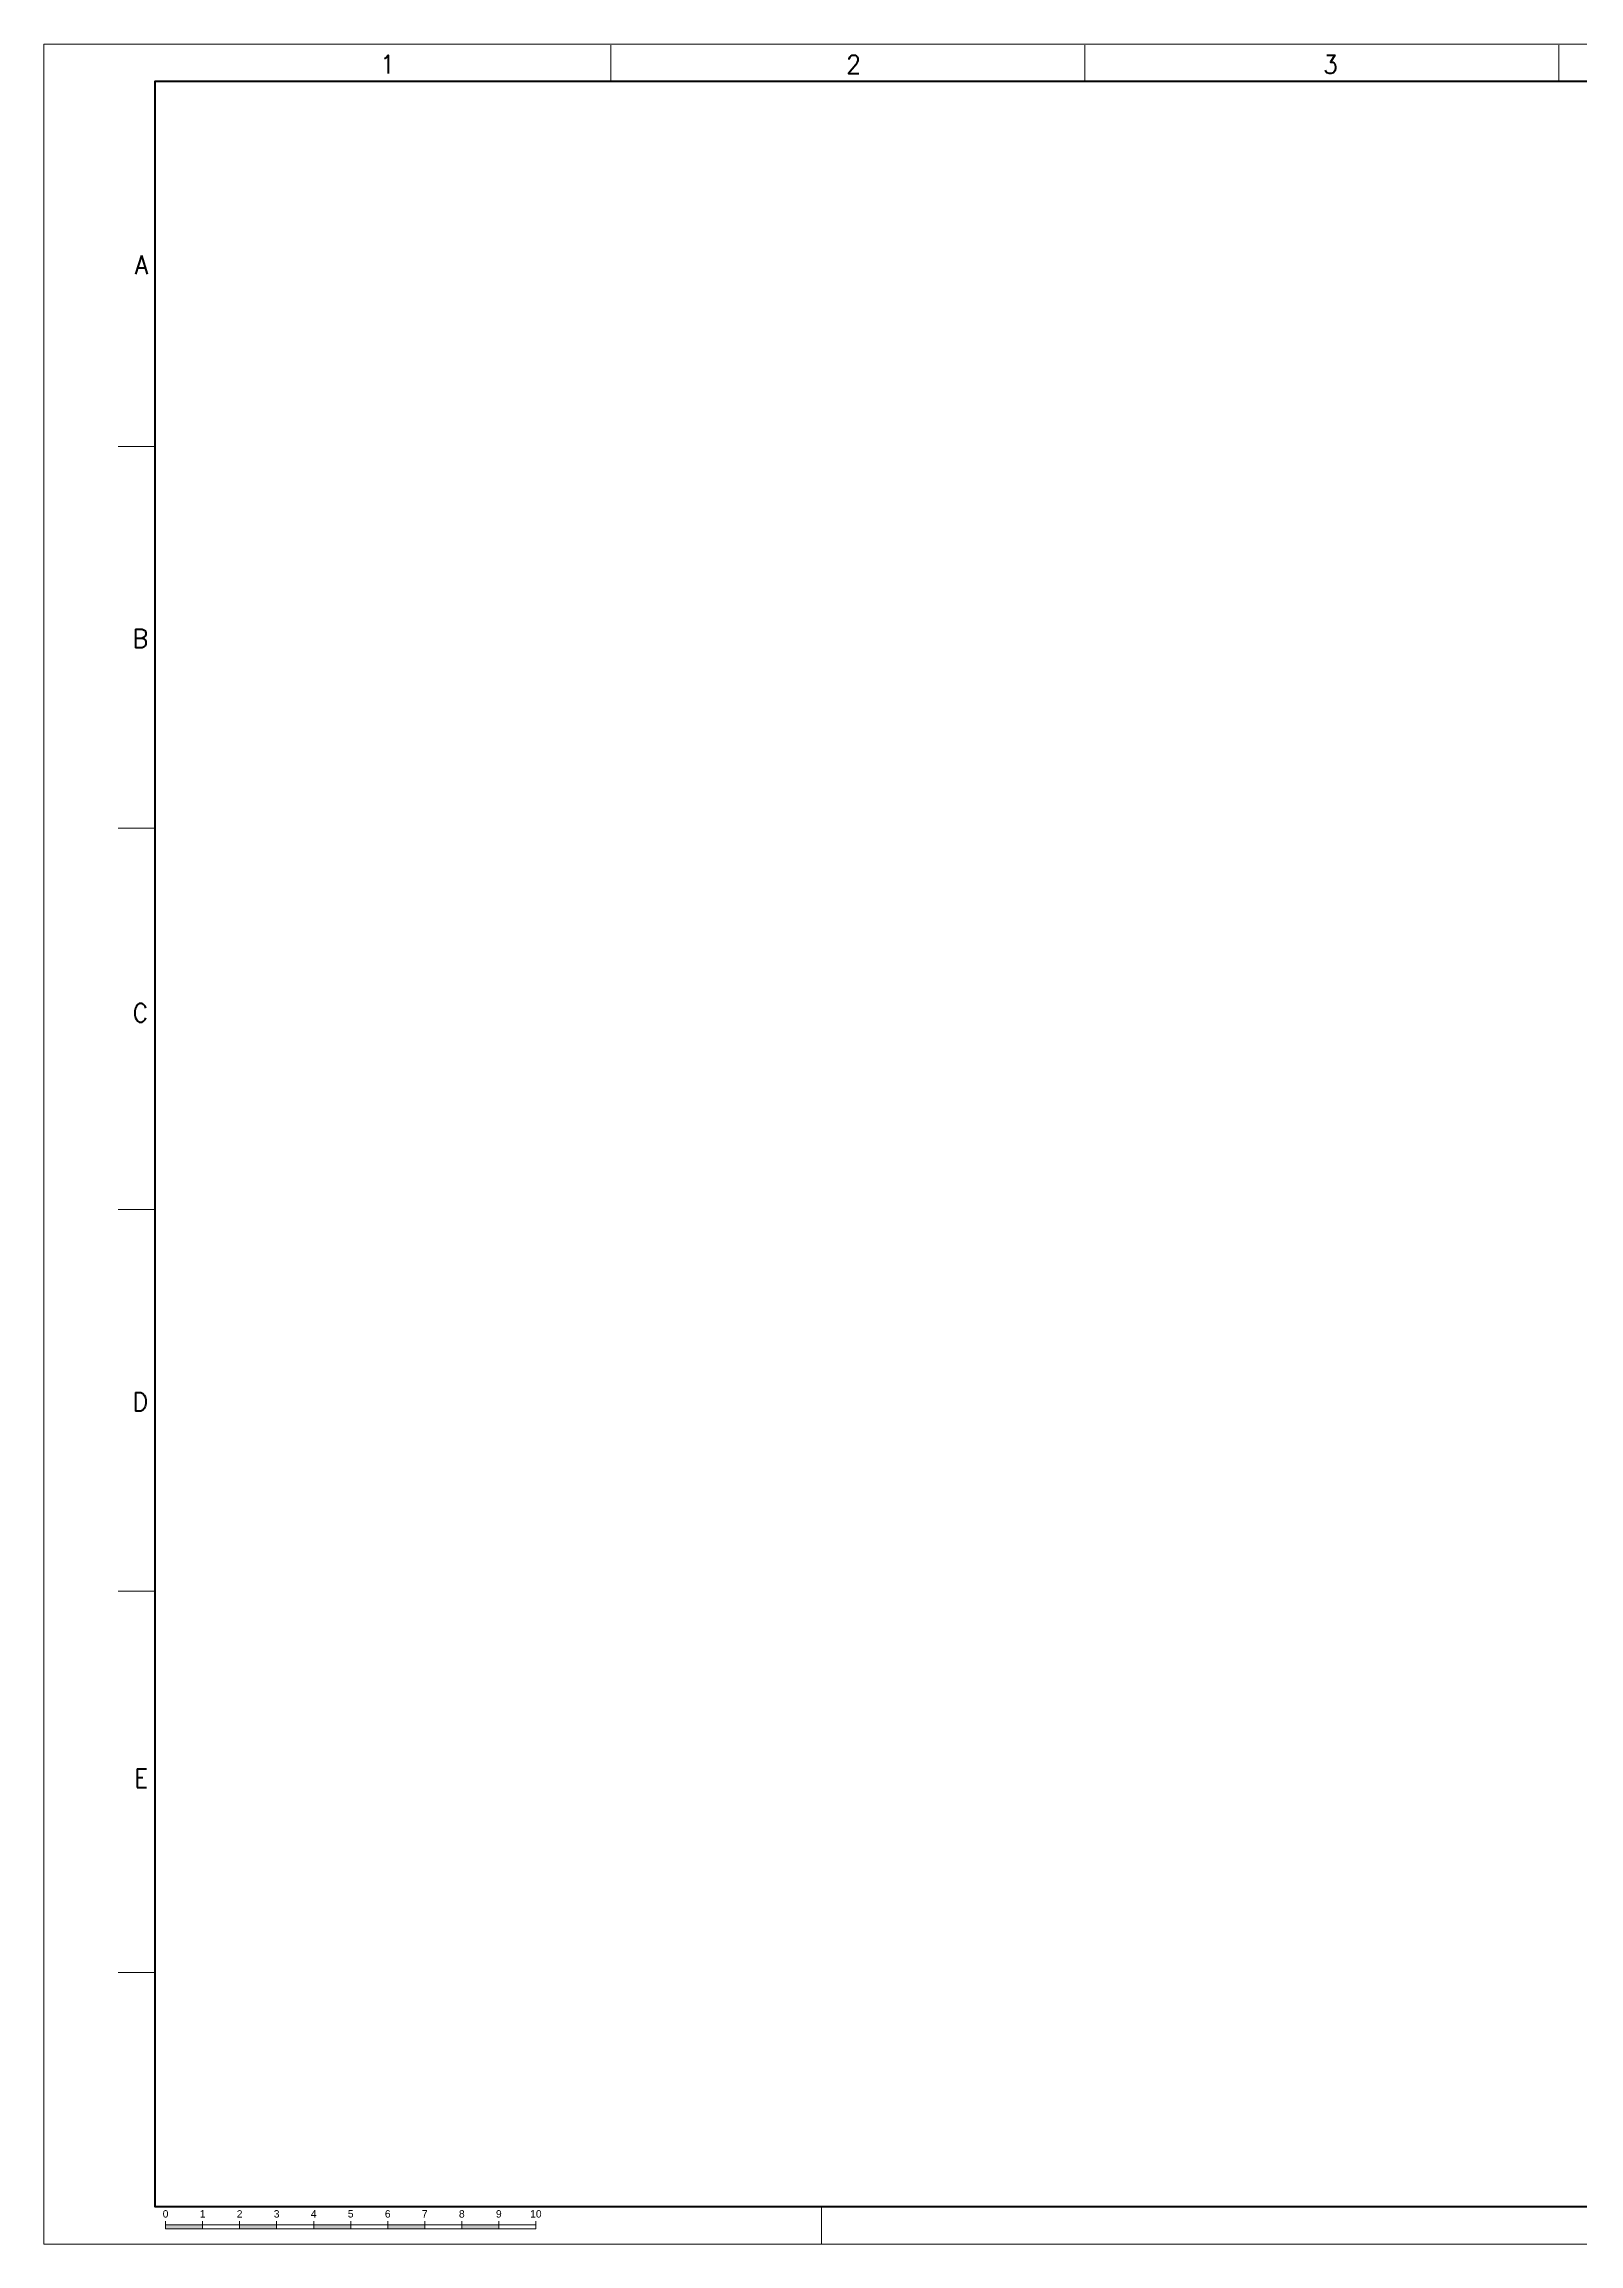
# Paper-space layout 'A1' of a CAD drawing. Header units: millimetres. Extents: x -833 to 7, y 900 to 1494.
# Drawn here: x -833 to -418, y 900 to 1494 of the extents above; entities that cross this region are included whole.
import ezdxf
from ezdxf.enums import TextEntityAlignment as Align

# ---------------------------------------------------------------- set-up
doc = ezdxf.new("R2010")
doc.units = ezdxf.units.MM
doc.header["$LTSCALE"] = 0.5
doc.layers.add('Border', color=7, linetype='Continuous', lineweight=0)
doc.layers.add('Border_TextCZAtr', color=7, linetype='Continuous')
doc.styles.add('Arial_1.5', font='arial.ttf', dxfattribs={"height": 1.5})
doc.styles.add('Arial_4.0', font='arial.ttf', dxfattribs={"width": 0.9, "height": 4})
doc.styles.add('Arial_6.5', font='arial.ttf', dxfattribs={"width": 0.8, "height": 6.5})
doc.styles.get("Standard").update_dxf_attribs({"font": 'arial.ttf'})
doc.styles.add('Style-STANDARD', font='STANDARD.shx')

# ---------------------------------------------------------------- blocks, each defined once
blk = doc.blocks.new('A1_v03_CZ')
at = {"layer": 'Border', "linetype": 'Continuous', "lineweight": 0}
h = blk.add_hatch(color=7, dxfattribs=at)
h.dxf.hatch_style = 1
h.paths.add_polyline_path([(42.83, 4.14), (42.83, 5.14), (32.83, 5.14), (32.83, 4.14)])
h.paths.add_polyline_path([(62.83, 4.14), (62.83, 5.14), (52.83, 5.14), (52.83, 4.14)])
h.paths.add_polyline_path([(72.83, 5.14), (72.83, 4.14), (82.83, 4.14), (82.83, 5.14)])
h.paths.add_polyline_path([(92.83, 5.14), (92.83, 4.14), (102.83, 4.14), (102.83, 5.14)])
h.paths.add_polyline_path([(112.83, 5.14), (112.83, 4.14), (122.83, 4.14), (122.83, 5.14)])
at = {"layer": 'Border', "color": 7, "linetype": 'Continuous', "lineweight": 0}
for p, q in [((153.1, 584), (153.1, 593.7)), ((281.1, 584), (281.1, 593.7)), ((409.1, 584), (409.1, 593.7)), ((20, 485.3), (30, 485.3)), ((20, 382.3), (30, 382.3)), ((20, 279.3), (30, 279.3)), ((20, 176.3), (30, 176.3)), ((20, 73.3), (30, 73.3)), ((210, 0), (210, 10))]:
    blk.add_line(p, q, dxfattribs=at)
at = {"layer": 'Border', "color": 7, "linetype": 'Continuous', "lineweight": 0, "flags": 128}
blk.add_lwpolyline([(0, 0), (840, 0), (840, 594), (0, 594)], close=True, dxfattribs=at)
at = {"layer": 'Border', "color": 7, "linetype": 'Continuous', "lineweight": 50}
blk.add_lwpolyline([(630, 10), (30, 10), (30, 584), (830, 584), (830, 297)], dxfattribs=at)
at = {"layer": 'Border', "color": 7, "linetype": 'Continuous', "lineweight": 0}
for points in [[(32.83, 4.14), (32.83, 6.14)], [(42.83, 4.14), (42.83, 6.14)], [(52.83, 4.14), (52.83, 6.14)], [(62.83, 4.14), (62.83, 6.14)], [(72.83, 4.14), (72.83, 6.14)], [(82.83, 4.14), (82.83, 6.14)], [(92.83, 4.14), (92.83, 6.14)], [(102.83, 4.14), (102.83, 6.14)], [(112.83, 4.14), (112.83, 6.14)], [(122.83, 4.14), (122.83, 6.14)], [(132.83, 4.14), (132.83, 6.14)], [(32.83, 5.14), (132.83, 5.14)], [(32.83, 4.14), (132.83, 4.14)]]:
    blk.add_lwpolyline(points, dxfattribs=at)
at = {"layer": 'Border', "color": 7, "linetype": 'Continuous', "lineweight": 30, "style": 'Style-STANDARD'}
for s, p in [('1', (90.8, 586)), ('2', (216.7, 586)), ('3', (345.5, 586))]:
    blk.add_text(s, height=5, dxfattribs=at).set_placement(p)
for s, p in [('A', (28.07, 534.4)), ('B', (28.07, 433.5)), ('C', (28.07, 332.4)), ('D', (28.07, 227.4)), ('E', (28.07, 125.8))]:
    blk.add_text(s, height=5, dxfattribs=at).set_placement(p, align=Align.MIDDLE_RIGHT)
at = {"layer": 'Border', "color": 7, "linetype": 'Continuous', "lineweight": 0}
for s, p in [('0', (32.83, 8.14)), ('1', (42.83, 8.14)), ('2', (52.83, 8.14)), ('3', (62.83, 8.14)), ('4', (72.83, 8.14)), ('5', (82.83, 8.14)), ('6', (92.83, 8.14)), ('7', (102.83, 8.14)), ('8', (112.83, 8.14)), ('9', (122.83, 8.14)), ('10', (132.83, 8.14))]:
    blk.add_text(s, height=2, dxfattribs=at).set_placement(p, align=Align.MIDDLE)
at = {"layer": 'Border_TextCZAtr', "style": 'Arial_1.5'}
for tag, p in [('rev-5', (643.5, 149.56)), ('date-5', (654.92, 149.56)), ('status-5', (765.42, 149.56)), ('rev-4', (643.5, 144.56)), ('date-4', (654.92, 144.56)), ('status-4', (765.42, 144.56)), ('rev-3', (643.5, 139.56)), ('date-3', (654.92, 139.56)), ('status-3', (765.42, 139.56)), ('rev-2', (643.5, 134.56)), ('date-2', (654.92, 134.56)), ('status-2', (765.42, 134.56)), ('rev-1', (643.5, 129.56)), ('date-1', (654.92, 129.56)), ('status-1', (765.42, 129.56))]:
    blk.add_attdef(tag, text='', height=1.5, dxfattribs=at).set_placement(p, align=Align.MIDDLE)
for tag, p in [('description-5', (663.42, 149.56)), ('description-4', (663.42, 144.56)), ('description-3', (663.42, 139.56)), ('description-2', (663.42, 134.56)), ('description-1', (663.42, 129.56))]:
    blk.add_attdef(tag, text='', height=1.5, dxfattribs=at).set_placement(p, align=Align.MIDDLE_LEFT)
for tag, p in [('name1-5', (777.92, 149.56)), ('name2-5', (792.92, 149.56)), ('name3-5', (807.92, 149.56)), ('name4-5', (822.92, 149.56)), ('name1-4', (777.92, 144.56)), ('name2-4', (792.92, 144.56)), ('name3-4', (807.92, 144.56)), ('name4-4', (822.92, 144.56)), ('name1-3', (777.92, 139.56)), ('name2-3', (792.92, 139.56)), ('name3-3', (807.92, 139.56)), ('name4-3', (822.92, 139.56)), ('name1-2', (777.92, 134.56)), ('name1-1', (777.92, 129.56)), ('name2-2', (792.92, 134.56)), ('name2-1', (792.92, 129.56)), ('name3-2', (807.92, 134.56)), ('name3-1', (807.92, 129.56)), ('name4-2', (822.92, 134.56)), ('name4-1', (822.92, 129.56))]:
    blk.add_attdef(tag, text='', height=1.5, dxfattribs=at).set_placement(p, align=Align.CENTER)
at = {"layer": 'Border_TextCZAtr', "style": 'Arial_6.5', "width": 0.8}
blk.add_attdef('SUBJECT1', text='', height=6.5, dxfattribs=at).set_placement((734.94, 113.25), align=Align.MIDDLE_CENTER)
at = {"layer": 'Border_TextCZAtr', "style": 'Arial_4.0'}
for tag, p in [('SUBJECT2', (734.94, 100.42)), ('SUBJECT3', (734.94, 92.42)), ('SUBJECT4', (734.94, 84.42)), ('SUBJECT5', (734.94, 76.42))]:
    blk.add_attdef(tag, text='', height=4, dxfattribs=at).set_placement(p, align=Align.MIDDLE_CENTER)
at = {"layer": 'Border_TextCZAtr', "style": 'Arial_4.0', "width": 0.9}
for tag, p in [('EXTREF', (728.34, 61.7)), ('CONFIDENT', (794.14, 61.7)), ('REPLACES', (728.34, 48.7)), ('scale', (784.88, 48.7)), ('sheet', (808.14, 48.7)), ('size', (822.3, 48.7)), ('TYPPROJ', (727.94, 35.69)), ('PROJ_NUM', (734.18, 35.69)), ('TASK', (758.08, 35.69)), ('OCD', (775.56, 35.69)), ('ISSUER', (808.14, 35.69)), ('INDICATOR', (728.34, 22.81)), ('X', (769.57, 22.81)), ('NUMBER', (775.56, 22.81)), ('FOLIO', (808.14, 22.81)), ('REV', (822.64, 22.81))]:
    blk.add_attdef(tag, text='', height=4, dxfattribs=at).set_placement(p, align=Align.MIDDLE_LEFT)
at = {"layer": 'Border_TextCZAtr', "color": 7, "linetype": 'Continuous', "lineweight": 0, "style": 'Arial_4.0', "width": 0.9, "flags": 10}
blk.add_attdef('TP-', text='', height=4, dxfattribs=at).set_placement((761.2, 22.81), align=Align.MIDDLE_LEFT)

psp = doc.layouts.new('A1')

# ---------------------------------------------------------------- block references
at = {"layer": 'Border'}
psp.add_blockref('A1_v03_CZ', (-832.66, 899.69), dxfattribs=at)

doc.saveas('drawing.dxf')
